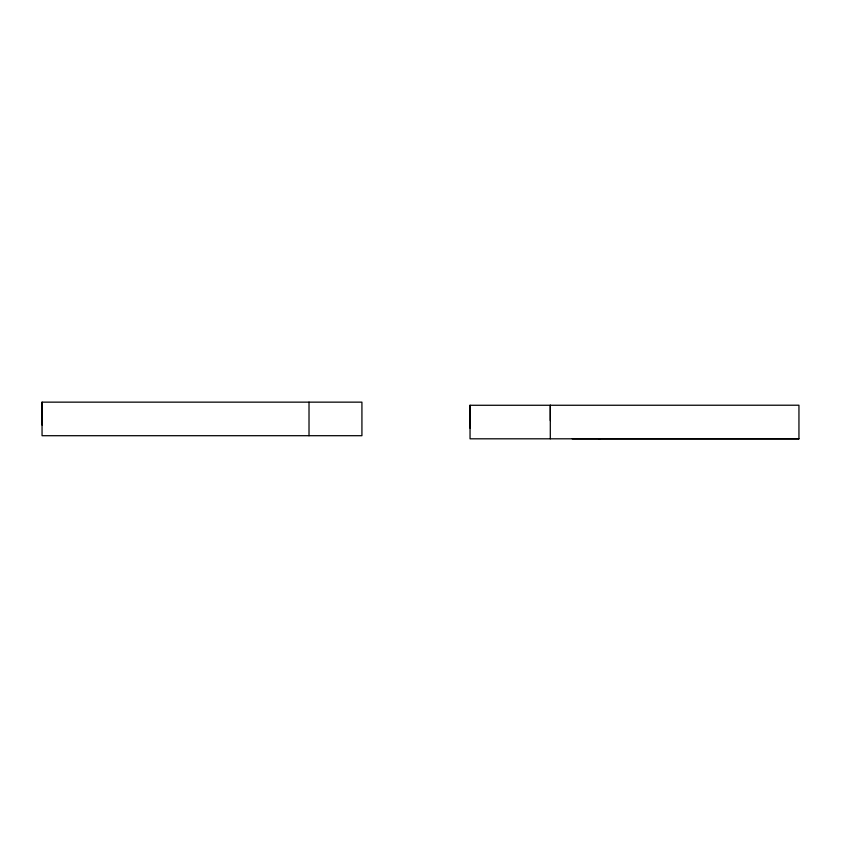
<?xml version="1.0" encoding="UTF-8"?>
<svg xmlns="http://www.w3.org/2000/svg" width="841" height="841" viewBox="0 0 841 841"><rect width="100%" height="100%" fill="white"/><g stroke="black" fill="none" stroke-linecap="round" stroke-linejoin="round"><path stroke-width="1.26" d="M42.05 402.145L42.05 435.712L361.924 435.701L361.924 402.145L42.05 402.145L42.05 425.031M309.015 435.722L309.015 402.145M798.95 438.855L798.95 405.215L470.045 405.278L470.045 438.813L798.95 438.823L572.269 438.844M599.728 438.844L599.17 438.844M550.298 420.542L550.298 405.278L550.298 438.823M470.045 405.236L470.045 428.164"/></g></svg>
